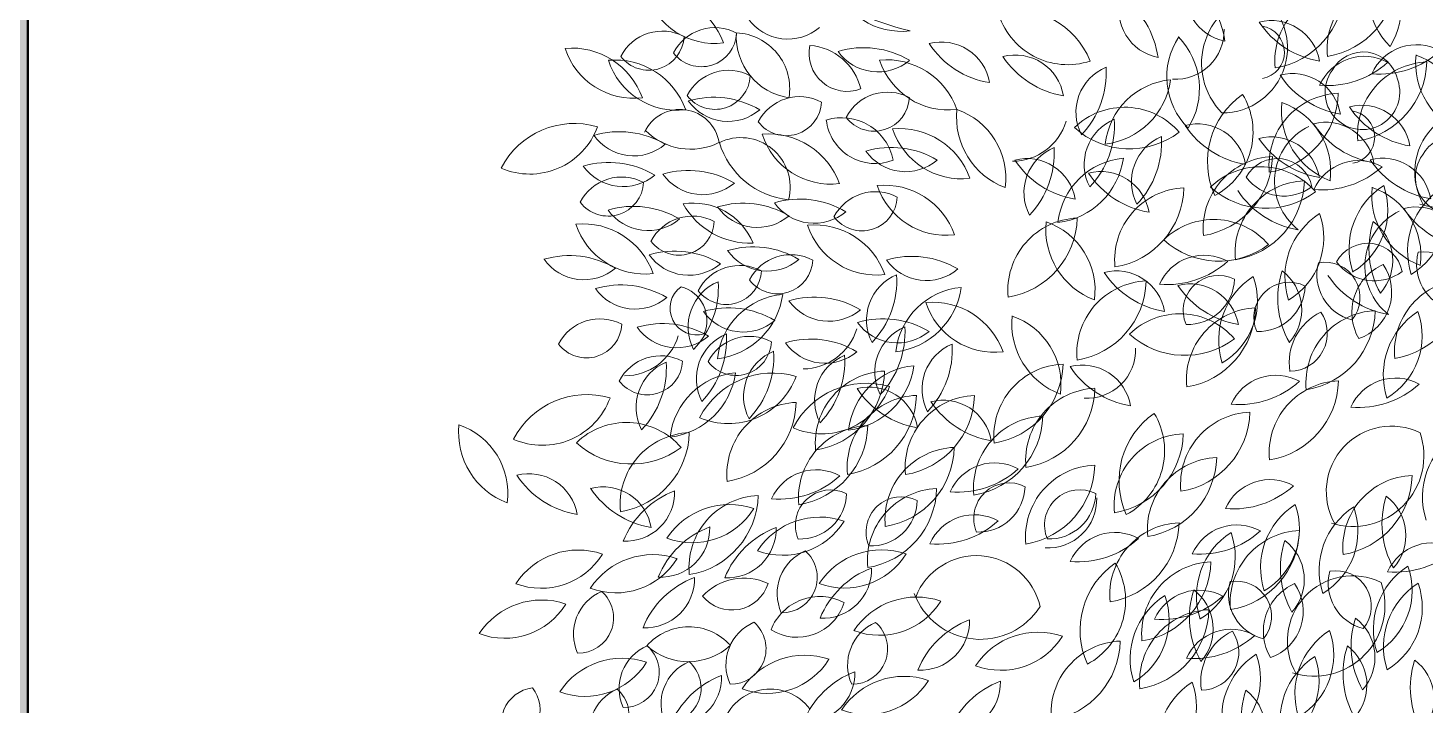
# Model space of a CAD drawing. Header units: millimetres. Extents: x -18002 to 19000, y -38859 to 21000.
# Drawn here: x -7500 to -6028, y 13211 to 13925 of the extents above; entities that cross this region are included whole.
import ezdxf

# ---------------------------------------------------------------- set-up
doc = ezdxf.new("R2010")
doc.units = ezdxf.units.MM
doc.layers.get('0').update_dxf_attribs({"lineweight": 25})
for name, color, linetype, lineweight in [('A Wall', 7, 'Continuous', 50), ('K-Hatch', 7, 'Continuous', 25), ('www.cadblocksfree.com', 7, 'Continuous', 5)]:
    doc.layers.add(name, color=color, linetype=linetype, lineweight=lineweight)

# ---------------------------------------------------------------- blocks, each defined once
blk = doc.blocks.new('A$C76BB5F72')
at = {"color": 58, "true_color": 0x4d6600}
for centre, major_axis, start_param, end_param in [((0.3862, 1.2516), (-0.4584, 0.3561), 1.200871, 1.995976), ((0.2341, 0.8284), (0.0047, 0.1421), 1.918314, 3.292644), ((0.7564, 0.7291), (0.0032, 0.096), 1.32478, 2.980013), ((0.5627, 0.6107), (0.0058, 0.1767), -1.40088, -0.577558), ((0.455, 0.5674), (0.0053, 0.1613), -1.152817, 0.232582), ((0.0104, 0.7671), (0.0032, 0.096), 2.222352, 3.877584), ((0.1589, 0.4774), (0.0058, 0.1767), -0.503255, 0.320067), ((0.3121, 0.5693), (0.0032, 0.096), -1.36802, 0.287213), ((0.4352, 0.76), (0.0058, 0.1767), 2.189529, 3.012851), ((0.1265, 0.6431), (0.0025, 0.0747), 1.395929, 3.540788), ((0.1871, 0.7026), (0.0032, 0.096), 2.222316, 3.877549), ((0.2036, 0.483), (0.0049, 0.1474), -1.194112, 0.121839), ((0.3257, 0.6739), (0.0047, 0.1421), 1.918249, 3.292578), ((1.0708, 0.7565), (0.0058, 0.1767), 3.087158, 3.91048), ((1.2718, 0.4844), (0.0047, 0.1418), 0.073281, 1.699241), ((1.1047, 0.6302), (0.0053, 0.1613), 3.335082, 4.720481), ((0.0335, 0.4666), (0.003, 0.0915), -0.454876, 1.128992), ((0.206, 0.4753), (0.003, 0.0915), -0.454944, 1.128925), ((0.1797, 0.5594), (0.0023, 0.0693), 2.257493, 4.699641), ((0.9963, 0.4301), (0.0053, 0.1613), 0.642311, 2.02771), ((0.7826, 0.4889), (0.0047, 0.1418), 3.663644, 5.289604), ((1.0977, 0.4228), (0.0047, 0.1418), 0.073281, 1.699241), ((0.9307, 0.5686), (0.0053, 0.1613), 3.335086, 4.720484), ((0.0071, 0.5506), (0.0023, 0.0693), 2.257561, 4.699709), ((0.4892, 0.5172), (0.0049, 0.1474), 1.498679, 2.81463), ((0.2963, 0.3982), (0.0047, 0.1421), 4.611082, 5.985411), ((1.3705, 0.4091), (0.0042, 0.1281), -0.420699, 2.130061), ((1.295, 0.4792), (0.0046, 0.139), 2.861645, 5.075292), ((0.1161, 0.4139), (0.0034, 0.1027), -1.34766, 0.33249), ((0.1815, 0.5229), (0.0032, 0.0963), 1.716104, 3.551932), ((0.2293, 0.3478), (0.0048, 0.1474), -1.194188, 0.121763), ((0.3514, 0.5387), (0.0047, 0.1421), 1.918242, 3.292571), ((-0.0823, 0.3803), (0.0032, 0.0971), 4.487022, 6.771688), ((0.0274, 0.5131), (0.0052, 0.1583), 1.893069, 3.074512), ((-0.0272, 0.3372), (0.0049, 0.1474), -1.194112, 0.121839), ((0.0949, 0.5282), (0.0047, 0.1421), 1.918247, 3.292576), ((0.2136, 0.2813), (0.0058, 0.1767), -0.503319, 0.320004), ((0.2418, 0.5066), (0.0032, 0.096), 2.222376, 3.877608), ((0.4803, 0.3403), (0.0032, 0.096), -1.368021, 0.287212), ((0.5703, 0.3692), (0.0032, 0.096), 0.427146, 2.082378), ((0.357, 0.4468), (0.0058, 0.1767), 3.984718, 4.80804), ((0.8013, 0.4443), (0.0053, 0.1613), 3.335082, 4.720481), ((0.6035, 0.531), (0.0058, 0.1767), 2.189533, 3.012855), ((0.6825, 0.2954), (0.0047, 0.1421), 0.123059, 1.497388), ((0.5235, 0.457), (0.0049, 0.1474), 3.293873, 4.609823), ((0.1991, 0.2367), (0.0049, 0.1474), -1.194118, 0.121833), ((1.031, 0.2509), (0.0047, 0.1418), 0.073223, 1.699183), ((0.864, 0.3967), (0.0053, 0.1613), 3.335082, 4.720481), ((0.0339, 0.1799), (0.0058, 0.1767), -0.503254, 0.320068), ((0.1823, 0.2797), (0.003, 0.0915), -0.454955, 1.128914), ((0.156, 0.3637), (0.0023, 0.0693), 2.257493, 4.699641), ((0.3212, 0.4276), (0.0047, 0.1421), 1.918246, 3.292575), ((0.7943, 0.237), (0.0047, 0.1418), 0.073281, 1.699241), ((1.2607, 0.2589), (0.0048, 0.1474), 0.601065, 1.917016), ((1.0473, 0.3355), (0.0047, 0.1421), 3.713445, 5.087775), ((1.3757, 0.2542), (0.0048, 0.1474), 0.601064, 1.917015), ((1.1624, 0.3308), (0.0047, 0.1421), 3.713473, 5.087802), ((-0.0778, 0.1718), (0.0058, 0.1767), -0.503319, 0.320004), ((-0.0496, 0.3971), (0.0032, 0.096), 2.222376, 3.877608), ((0.0621, 0.4052), (0.0032, 0.096), 2.222336, 3.877568), ((0.062, 0.1587), (0.0049, 0.1474), -1.194121, 0.121829), ((0.1841, 0.3496), (0.0047, 0.1421), 1.918248, 3.292578), ((0.5845, 0.1776), (0.0047, 0.1418), 0.073223, 1.699183), ((0.4175, 0.3233), (0.0053, 0.1613), 3.335082, 4.720481), ((0.6647, 0.2966), (0.0049, 0.1474), 1.498677, 2.814628), ((0.4718, 0.1775), (0.0047, 0.1421), 4.611083, 5.985412), ((-0.0583, 0.086), (0.0058, 0.1767), -0.503255, 0.320067), ((-0.0301, 0.3113), (0.0032, 0.096), 2.222352, 3.877584), ((0.0162, 0.1559), (0.003, 0.0915), -0.454945, 1.128924), ((0.2539, 0.0674), (0.0058, 0.1767), -0.503319, 0.320004), ((0.8283, 0.1503), (0.0032, 0.096), -0.470458, 1.184775), ((-0.0101, 0.2399), (0.0023, 0.0693), 2.2575, 4.699649), ((0.2821, 0.2927), (0.0032, 0.096), 2.222336, 3.877569), ((0.756, 0.3655), (0.0058, 0.1767), 3.087056, 3.910379), ((0.72, 0.054), (0.0047, 0.1418), 0.073281, 1.699241), ((0.5529, 0.1997), (0.0053, 0.1613), 3.335119, 4.720518), ((0.8566, 0.1375), (0.0023, 0.0693), -0.435294, 2.006854), ((0.7964, 0.2018), (0.003, 0.0915), 3.135462, 4.719331), ((0.9955, 0.124), (0.0023, 0.0693), -0.435267, 2.006881), ((0.0625, -0.0127), (0.0058, 0.1767), -0.503255, 0.320068), ((0.9353, 0.1882), (0.003, 0.0915), 3.135471, 4.71934), ((0.0907, 0.2126), (0.0032, 0.096), 2.222351, 3.877584), ((0.2944, 0.0067), (0.0049, 0.1474), -1.194122, 0.121829), ((0.4165, 0.1977), (0.0047, 0.1421), 1.918314, 3.292644), ((-0.192, -0.0524), (0.0032, 0.096), 0.427146, 2.082378), ((-0.4053, 0.0252), (0.0058, 0.1767), 3.984718, 4.80804), ((0.1588, -0.0387), (0.0032, 0.096), 0.427146, 2.082378), ((-0.0546, 0.039), (0.0058, 0.1767), 3.984718, 4.80804), ((0.2709, -0.1124), (0.0047, 0.1421), 0.123059, 1.497388), ((0.1119, 0.0491), (0.0049, 0.1474), 3.293873, 4.609823), ((0.3897, 0.0364), (0.0053, 0.1613), 3.335082, 4.720481), ((-0.0798, -0.1262), (0.0047, 0.1421), 0.123059, 1.497388), ((-0.2388, 0.0354), (0.0049, 0.1474), 3.293873, 4.609823), ((0.039, 0.0227), (0.0053, 0.1613), 3.335082, 4.720481), ((0.6194, -0.1569), (0.0047, 0.1418), 0.073223, 1.699183), ((0.4524, -0.0112), (0.0053, 0.1613), 3.335082, 4.720481), ((0.8969, 0.1297), (0.0058, 0.1767), 3.087158, 3.91048), ((1.0979, -0.1423), (0.0047, 0.1418), 0.073281, 1.699241), ((0.9309, 0.0034), (0.0053, 0.1613), 3.335082, 4.720481), ((0.032, -0.1846), (0.0047, 0.1418), 0.073281, 1.699241), ((0.2687, -0.1707), (0.0047, 0.1418), 0.073223, 1.699183), ((0.1017, -0.0249), (0.0053, 0.1613), 3.335082, 4.720481), ((0.3827, -0.1709), (0.0047, 0.1418), 0.073281, 1.699241), ((0.8225, -0.1967), (0.0053, 0.1613), 0.642311, 2.02771), ((0.6088, -0.1379), (0.0047, 0.1418), 3.663644, 5.289604), ((0.9239, -0.2039), (0.0047, 0.1418), 0.073281, 1.699241), ((0.7569, -0.0582), (0.0053, 0.1613), 3.335086, 4.720484), ((1.1966, -0.2177), (0.0042, 0.1281), -0.420699, 2.130061), ((-0.1778, -0.244), (0.0047, 0.1418), 0.073223, 1.699183), ((-0.3448, -0.0983), (0.0053, 0.1613), 3.335082, 4.720481), ((0.1729, -0.2303), (0.0047, 0.1418), 0.073223, 1.699183), ((0.0059, -0.0845), (0.0053, 0.1613), 3.335082, 4.720481), ((1.1212, -0.1476), (0.0046, 0.139), 2.861645, 5.075292), ((1.4049, -0.2285), (0.0049, 0.1474), 0.601095, 1.917046), ((0.4167, -0.2576), (0.0032, 0.096), -0.470458, 1.184775), ((0.066, -0.2713), (0.0032, 0.096), -0.470458, 1.184775), ((-0.0063, -0.0561), (0.0058, 0.1767), 3.087056, 3.910379), ((0.3444, -0.0424), (0.0058, 0.1767), 3.087056, 3.910379), ((1.2427, -0.3281), (0.0047, 0.1418), 0.07322, 1.69918), ((0.0943, -0.2841), (0.0023, 0.0693), -0.435294, 2.006854), ((0.3084, -0.3539), (0.0047, 0.1418), 0.073281, 1.699241), ((0.1413, -0.2081), (0.0053, 0.1613), 3.335119, 4.720518), ((0.445, -0.2703), (0.0023, 0.0693), -0.435294, 2.006854), ((0.3848, -0.2061), (0.003, 0.0915), 3.135462, 4.719331), ((0.584, -0.2839), (0.0023, 0.0693), -0.435267, 2.006881), ((-0.0423, -0.3676), (0.0047, 0.1418), 0.073281, 1.699241), ((-0.2094, -0.2219), (0.0053, 0.1613), 3.335119, 4.720518), ((0.0341, -0.2198), (0.003, 0.0915), 3.135462, 4.719331), ((0.2333, -0.2976), (0.0023, 0.0693), -0.435267, 2.006881), ((0.173, -0.2334), (0.003, 0.0915), 3.135471, 4.71934), ((0.5237, -0.2196), (0.003, 0.0915), 3.135471, 4.71934), ((1.0868, -0.3679), (0.0048, 0.1474), 0.601065, 1.917016), ((0.8735, -0.2913), (0.0047, 0.1421), 3.713445, 5.087775), ((1.3547, -0.2815), (0.0058, 0.1767), 1.291907, 2.11523), ((1.1288, -0.3041), (0.0032, 0.096), 4.017564, 5.672797), ((1.2019, -0.3726), (0.0048, 0.1474), 0.601064, 1.917015), ((0.9885, -0.296), (0.0047, 0.1421), 3.713473, 5.087802), ((0.8204, -0.1643), (0.0058, 0.1767), 3.087158, 3.91048), ((1.0214, -0.4364), (0.0047, 0.1418), 0.073281, 1.699241), ((0.8544, -0.2907), (0.0053, 0.1613), 3.335082, 4.720481), ((1.2768, -0.4148), (0.0032, 0.096), -0.470458, 1.184775), ((0.8474, -0.498), (0.0047, 0.1418), 0.073281, 1.699241), ((0.6803, -0.3523), (0.0053, 0.1613), 3.335086, 4.720484), ((1.2044, -0.1996), (0.0058, 0.1767), 3.087159, 3.910481), ((0.746, -0.4908), (0.0053, 0.1613), 0.642311, 2.02771), ((0.5322, -0.4319), (0.0047, 0.1418), 3.663644, 5.289604), ((1.1201, -0.5118), (0.0042, 0.1281), -0.420699, 2.130061), ((1.0447, -0.4416), (0.0046, 0.139), 2.861645, 5.075292), ((1.3283, -0.5226), (0.0049, 0.1474), 0.601095, 1.917046), ((1.115, -0.446), (0.0047, 0.1421), 3.713487, 5.087816), ((1.2782, -0.5755), (0.0058, 0.1767), 1.291907, 2.11523), ((1.0523, -0.5982), (0.0032, 0.096), 4.017564, 5.672797), ((1.0103, -0.662), (0.0048, 0.1474), 0.601065, 1.917016), ((0.797, -0.5854), (0.0047, 0.1421), 3.713445, 5.087775), ((1.1254, -0.6667), (0.0048, 0.1474), 0.601064, 1.917015), ((0.912, -0.5901), (0.0047, 0.1421), 3.713473, 5.087802), ((1.4104, -0.6034), (0.0058, 0.1767), 1.291906, 2.115229), ((1.1845, -0.626), (0.0032, 0.096), 4.017562, 5.672795)]:
    blk.add_ellipse(centre, major_axis=major_axis, ratio=1, start_param=start_param, end_param=end_param, dxfattribs=at)
at = {"color": 96, "true_color": 0x006600}
for centre, major_axis, start_param, end_param in [((1.2938, 0.7575), (0.0047, 0.1421), 1.020677, 2.395006), ((1.0684, 0.734), (0.0048, 0.1474), 4.191457, 5.507408), ((0.8876, 0.7614), (0.0032, 0.096), 1.324748, 2.97998), ((0.6939, 0.643), (0.0058, 0.1767), -1.400881, -0.577559), ((1.2118, 0.6505), (0.0047, 0.1418), 0.073281, 1.699241), ((1.0448, 0.7963), (0.0053, 0.1613), 3.335082, 4.720481), ((0.9624, 0.6237), (0.0046, 0.139), 0.168873, 2.38252), ((0.864, 0.6541), (0.0042, 0.1281), 3.169603, 5.720362), ((0.5599, 0.7627), (0.0047, 0.1418), 1.868396, 3.494357), ((-0.1334, 0.602), (0.003, 0.0915), -0.454951, 1.128917), ((-0.1597, 0.6861), (0.0023, 0.0693), 2.257493, 4.699641), ((0.0304, 0.6759), (0.004, 0.1215), 1.543736, 3.024312), ((-0.0956, 0.5739), (0.0036, 0.1094), 4.57796, 6.273232), ((0.8971, 0.5971), (0.0047, 0.1421), 1.020677, 2.395007), ((0.6716, 0.5735), (0.0048, 0.1474), 4.191454, 5.507405), ((1.2458, 0.5639), (0.0032, 0.096), -0.470463, 1.18477), ((0.0455, 0.5481), (0.0036, 0.1107), -1.308206, -0.038077), ((0.4571, 0.5437), (0.0032, 0.096), -1.368099, 0.287134), ((0.5803, 0.7344), (0.0058, 0.1767), 2.189533, 3.012855), ((1.1735, 0.7791), (0.0058, 0.1767), 3.087022, 3.910345), ((0.8151, 0.4086), (0.0032, 0.096), -1.368019, 0.287213), ((0.9382, 0.5993), (0.0058, 0.1767), 2.189496, 3.012818), ((0.9602, 0.383), (0.0032, 0.096), -1.36802, 0.287213), ((1.0833, 0.5737), (0.0058, 0.1767), 2.189533, 3.012855), ((0.9398, 0.2785), (0.0047, 0.1418), -0.824367, 0.801593), ((1.1317, 0.3362), (0.0032, 0.096), -0.470462, 1.184771), ((1.0594, 0.5514), (0.0058, 0.1767), 3.087024, 3.910347), ((0.6273, 0.3827), (0.0053, 0.1613), 3.335141, 4.720539), ((0.6559, 0.1196), (0.0032, 0.096), -1.3681, 0.287133), ((0.779, 0.3104), (0.0058, 0.1767), 2.189529, 3.012851), ((0.8009, 0.094), (0.0032, 0.096), -1.368017, 0.287216), ((0.9241, 0.2848), (0.0058, 0.1767), 2.189533, 3.012855), ((0.1974, -0.0553), (0.0058, 0.1767), -0.503254, 0.320068), ((0.2256, 0.17), (0.0032, 0.096), 2.222352, 3.877584), ((0.5978, 0.1115), (0.0049, 0.1474), 1.498683, 2.814634), ((0.4049, -0.0076), (0.0047, 0.1421), 4.611084, 5.985413), ((0.7904, 0.211), (0.0053, 0.1613), 2.437518, 3.822917), ((0.5889, -0.0655), (0.0032, 0.096), -1.368021, 0.287212), ((0.7121, 0.1252), (0.0058, 0.1767), 2.189529, 3.012851), ((-0.135, -0.0389), (0.0053, 0.1613), 3.335141, 4.720539), ((0.2157, -0.0252), (0.0053, 0.1613), 3.335141, 4.720539), ((0.3154, -0.1344), (0.0032, 0.096), -1.36802, 0.287213), ((0.4386, 0.0564), (0.0058, 0.1767), 2.189529, 3.012851), ((0.9579, -0.2906), (0.0032, 0.096), -0.470462, 1.184771), ((0.8856, -0.0754), (0.0058, 0.1767), 3.087024, 3.910347), ((0.8814, -0.5847), (0.0032, 0.096), -0.470462, 1.184771), ((0.809, -0.3695), (0.0058, 0.1767), 3.087024, 3.910347)]:
    blk.add_ellipse(centre, major_axis=major_axis, ratio=1, start_param=start_param, end_param=end_param, dxfattribs=at)
at = {"color": 98, "true_color": 0x004700}
for centre, major_axis, start_param, end_param in [((1.1091, 0.628), (0.0047, 0.1418), 0.073278, 1.699238), ((0.9421, 0.7737), (0.0053, 0.1613), 3.335148, 4.720547), ((-0.2367, 0.5952), (0.003, 0.0915), -0.454876, 1.128992), ((0.7716, 0.688), (0.0032, 0.096), 3.120001, 4.775234), ((0.9607, 0.6115), (0.0032, 0.096), -1.368021, 0.287212), ((1.0838, 0.8022), (0.0058, 0.1767), 2.189529, 3.012851), ((0.9339, 0.645), (0.0017, 0.0522), 3.350521, 6.159543), ((-0.2631, 0.6792), (0.0023, 0.0693), 2.257561, 4.699709), ((-0.4146, 0.506), (0.0049, 0.1474), -1.194122, 0.121829), ((-0.2924, 0.6969), (0.0047, 0.1421), 1.918249, 3.292578), ((-0.3295, 0.4825), (0.0049, 0.1474), -1.19412, 0.121831), ((1.1431, 0.5413), (0.0032, 0.096), -0.470464, 1.184769), ((1.1409, 0.5765), (0.0023, 0.0693), -1.332882, 1.109267), ((1.3915, 0.6244), (0.0049, 0.1474), 1.498677, 2.814628), ((1.1986, 0.5053), (0.0047, 0.1421), 4.611083, 5.985412), ((-0.2073, 0.6734), (0.0047, 0.1421), 1.918249, 3.292578), ((-0.1065, 0.5182), (0.003, 0.0915), -0.454955, 1.128914), ((0.6725, 0.5272), (0.0032, 0.096), 0.427146, 2.082378), ((0.4592, 0.6048), (0.0058, 0.1767), 3.984718, 4.80804), ((1.0016, 0.5075), (0.0032, 0.096), -1.36802, 0.287213), ((1.1395, 0.5666), (-0.0731, 0.0066), -0.533206, 3.564936), ((-0.1329, 0.6023), (0.0023, 0.0693), 2.2575, 4.699649), ((0.6164, 0.611), (0.0048, 0.1474), 3.293839, 4.60979), ((0.7754, 0.4495), (0.0047, 0.1421), 0.123091, 1.49742), ((1.1248, 0.6983), (0.0058, 0.1767), 2.189497, 3.012819), ((-0.1353, 0.38), (0.0058, 0.1767), -0.503255, 0.320067), ((-0.1072, 0.6053), (0.0032, 0.096), 2.222352, 3.877584), ((-0.2014, 0.4557), (0.0025, 0.0772), -1.383745, 1.168661), ((1.1278, 0.5309), (0.0048, 0.1474), 1.498638, 2.814589), ((0.9349, 0.4118), (0.0047, 0.1421), 4.611055, 5.985384), ((1.1381, 0.445), (0.0032, 0.096), -1.368021, 0.287212), ((1.2612, 0.6357), (0.0058, 0.1767), 2.189529, 3.012851), ((1.1113, 0.4785), (0.0017, 0.0522), 3.350521, 6.159543), ((-0.4097, 0.3439), (0.0053, 0.1613), -0.255246, 1.130153), ((-0.4969, 0.5477), (0.0047, 0.1418), 2.766041, 4.392001), ((-0.3211, 0.3124), (0.0058, 0.1767), -0.503298, 0.320024), ((0.4511, 0.5417), (0.0036, 0.1107), 3.179686, 4.449815), ((0.6887, 0.4248), (0.0032, 0.096), 0.427221, 2.082454), ((0.4753, 0.5024), (0.0058, 0.1767), 3.984673, 4.807996), ((1.087, 0.3915), (0.0737, 0.0949), 1.113272, 3.142095), ((1.0675, 0.4117), (0.0032, 0.096), -1.36802, 0.287213), ((1.1907, 0.6024), (0.0058, 0.1767), 2.189527, 3.01285), ((-0.2929, 0.5377), (0.0032, 0.096), 2.222351, 3.877584), ((-0.1807, 0.5811), (0.0042, 0.1263), 2.391335, 3.630097), ((1.3183, 0.41), (0.0023, 0.0693), -1.332882, 1.109267), ((0.9723, 0.367), (0.0023, 0.0693), -1.332875, 1.109274), ((1.179, 0.341), (0.0032, 0.096), -1.36802, 0.287213), ((1.3169, 0.4001), (-0.0731, 0.0066), -0.533206, 3.564936), ((-0.3417, 0.2519), (0.0058, 0.1767), -0.503255, 0.320068), ((-0.3135, 0.4772), (0.0032, 0.096), 2.222352, 3.877584), ((-0.1852, 0.2361), (0.0058, 0.1767), -0.503255, 0.320067), ((1.3022, 0.5318), (0.0058, 0.1767), 2.189497, 3.012819), ((-0.3164, 0.3085), (0.003, 0.0915), -0.454959, 1.12891), ((-0.3428, 0.3926), (0.0023, 0.0693), 2.257493, 4.699641), ((-0.157, 0.4614), (0.0032, 0.096), 2.222338, 3.877571), ((0.985, 0.4541), (0.003, 0.0915), 2.237867, 3.821736), ((1.0417, 0.4711), (0.0058, 0.1767), 2.189533, 3.012855), ((1.3052, 0.3644), (0.0048, 0.1474), 1.498638, 2.814589), ((1.1123, 0.2453), (0.0047, 0.1421), 4.611055, 5.985384), ((-0.2931, 0.1656), (0.0058, 0.1767), -0.503318, 0.320004), ((-0.2649, 0.3909), (0.0032, 0.096), 2.222375, 3.877608), ((-0.1753, 0.2223), (0.0042, 0.1264), -1.148854, 0.194093), ((-0.0639, 0.4213), (0.005, 0.1511), 2.116754, 3.211628), ((1.2644, 0.225), (0.0737, 0.0949), 1.113272, 3.142095), ((1.245, 0.2452), (0.0032, 0.096), -1.36802, 0.287213), ((1.3681, 0.4359), (0.0058, 0.1767), 2.189527, 3.01285), ((-0.3933, 0.1607), (0.0048, 0.1474), -1.194186, 0.121765), ((-0.2712, 0.3516), (0.0047, 0.1421), 1.918249, 3.292578), ((-0.1774, 0.2317), (0.003, 0.0915), -0.454876, 1.128993), ((-0.2037, 0.3158), (0.0023, 0.0693), 2.257561, 4.699709), ((1.1346, 0.2038), (0.0048, 0.1474), 0.601065, 1.917016), ((0.9212, 0.2804), (0.0047, 0.1421), 3.713477, 5.087806), ((1.329, 0.2584), (0.0058, 0.1767), 1.291936, 2.115259), ((1.103, 0.2358), (0.0032, 0.096), 4.017596, 5.672829), ((-0.419, 0.0689), (0.0058, 0.1767), -0.503318, 0.320004), ((-0.2123, 0.0777), (0.0058, 0.1767), -0.503318, 0.320004), ((-0.1841, 0.303), (0.0032, 0.096), 2.222378, 3.877611), ((1.1497, 0.2005), (0.0023, 0.0693), -1.332875, 1.109274), ((1.3375, 0.2283), (0.003, 0.0915), 1.340306, 2.924175), ((1.2615, 0.1839), (0.0023, 0.0693), 4.052715, 6.494864), ((-0.3908, 0.2942), (0.0032, 0.096), 2.222352, 3.877584), ((-0.0845, 0.1348), (0.003, 0.0915), -0.454944, 1.128925), ((1.1415, 0.2079), (0.003, 0.0915), 1.340229, 2.924098), ((1.0654, 0.1634), (0.0023, 0.0693), 4.052729, 6.494878), ((1.1624, 0.2876), (0.003, 0.0915), 2.237867, 3.821736), ((1.2214, 0.1339), (0.0034, 0.1027), 0.447466, 2.127616), ((1.1006, 0.1734), (0.0032, 0.0963), 3.511213, 5.34704), ((-0.318, 0.0112), (0.0058, 0.1767), -0.503319, 0.320004), ((-0.0898, 0.1056), (0.0032, 0.096), 0.427146, 2.082378), ((-0.3031, 0.1832), (0.0058, 0.1767), 3.984718, 4.80804), ((-0.1109, 0.2189), (0.0023, 0.0693), 2.257501, 4.69965), ((0.2609, 0.1193), (0.0032, 0.096), 0.427146, 2.082378), ((0.0476, 0.1969), (0.0058, 0.1767), 3.984718, 4.80804), ((1.0044, 0.0801), (0.0048, 0.1474), 0.601066, 1.917017), ((0.791, 0.1567), (0.0047, 0.1421), 3.713445, 5.087775), ((1.15, 0.1615), (0.0058, 0.1767), 1.291936, 2.115258), ((0.9241, 0.1388), (0.0032, 0.096), 4.017596, 5.672829), ((1.2191, 0.3045), (0.0058, 0.1767), 2.189533, 3.012855), ((1.3444, 0.0572), (0.0047, 0.1418), 0.07322, 1.69918), ((1.1774, 0.2029), (0.0053, 0.1613), 3.335086, 4.720484), ((-0.2898, 0.2365), (0.0032, 0.096), 2.222376, 3.877608), ((-0.1691, 0.142), (0.0017, 0.0522), 0.65756, 3.466582), ((-0.2172, 0.1182), (0.0022, 0.0684), 4.351572, 6.05563), ((-0.1459, 0.1894), (0.0048, 0.1474), 3.293839, 4.60979), ((0.0131, 0.0279), (0.0047, 0.1421), 0.123091, 1.49742), ((0.2048, 0.2031), (0.0048, 0.1474), 3.293839, 4.60979), ((0.3638, 0.0416), (0.0047, 0.1421), 0.123091, 1.49742), ((-0.1058, -0.0338), (0.0058, 0.1767), -0.503318, 0.320004), ((0.9353, 0.0012), (0.0047, 0.1418), 0.073278, 1.699238), ((0.7682, 0.1469), (0.0053, 0.1613), 3.335148, 4.720547), ((1.1703, -0.0044), (0.0047, 0.1418), 0.073281, 1.699241), ((1.0033, 0.1413), (0.0053, 0.1613), 3.335119, 4.720518), ((-0.359, 0.0298), (0.003, 0.0915), -0.454951, 1.128918), ((-0.3854, 0.1139), (0.0023, 0.0693), 2.257555, 4.699704), ((-0.236, -0.0647), (0.0058, 0.1767), -0.503255, 0.320068), ((-0.0776, 0.1915), (0.0032, 0.096), 2.222376, 3.877608), ((1.1063, 0.0351), (0.0036, 0.1107), 0.486892, 1.757021), ((0.9957, 0.093), (0.0025, 0.0747), 3.191166, 5.336025), ((1.328, 0.0112), (0.0048, 0.1474), 0.601065, 1.917016), ((1.1147, 0.0878), (0.0047, 0.1421), 3.713445, 5.087775), ((-0.3112, 0.1201), (0.0036, 0.1107), 3.179686, 4.449815), ((-0.2078, 0.1606), (0.0032, 0.096), 2.222354, 3.877587), ((-0.0736, 0.0032), (0.0032, 0.096), 0.427221, 2.082454), ((-0.287, 0.0808), (0.0058, 0.1767), 3.984673, 4.807996), ((-0.0651, -0.0046), (0.003, 0.0915), -0.454945, 1.128924), ((0.0396, 0.1338), (0.0036, 0.1107), 3.179686, 4.449815), ((0.2771, 0.0169), (0.0032, 0.096), 0.427221, 2.082454), ((0.0637, 0.0945), (0.0058, 0.1767), 3.984673, 4.807996), ((-0.0915, 0.0795), (0.0023, 0.0693), 2.257556, 4.699705), ((0.5977, 0.0612), (0.0032, 0.096), 3.120001, 4.775234), ((-0.2397, -0.0427), (0.003, 0.0915), -0.454945, 1.128923), ((-0.2661, 0.0413), (0.0023, 0.0693), 2.257505, 4.699654), ((-0.0195, -0.1465), (0.0053, 0.1613), -0.255246, 1.130152), ((-0.1067, 0.0573), (0.0047, 0.1418), 2.766041, 4.392001), ((0.1641, -0.1665), (0.0053, 0.1613), -0.255246, 1.130152), ((0.9693, -0.0855), (0.0032, 0.096), -0.470464, 1.184769), ((1.2044, -0.0911), (0.0032, 0.096), -0.470458, 1.184775), ((-0.3851, -0.1889), (0.0053, 0.1613), -0.255246, 1.130152), ((0.0768, 0.0373), (0.0047, 0.1418), 2.766041, 4.392001), ((0.1704, -0.1088), (0.0032, 0.096), -1.36802, 0.287213), ((0.2935, 0.082), (0.0058, 0.1767), 2.189497, 3.012819), ((1.132, 0.1241), (0.0058, 0.1767), 3.087058, 3.91038), ((-0.4724, 0.0148), (0.0047, 0.1418), 2.766041, 4.392001), ((-0.3068, -0.2241), (0.0047, 0.1418), -0.824365, 0.801595), ((0.517, -0.2114), (0.0047, 0.1418), 0.073251, 1.699212), ((0.35, -0.0657), (0.0053, 0.1613), 3.335119, 4.720518), ((-0.4895, -0.1021), (0.0049, 0.1474), 1.498683, 2.814634), ((-0.6824, -0.2212), (0.0047, 0.1421), 4.611078, 5.985407), ((0.7931, -0.2462), (0.0047, 0.1418), 0.073278, 1.699238), ((0.6261, -0.1004), (0.0053, 0.1613), 3.335148, 4.720547), ((-0.297, -0.0026), (0.0053, 0.1613), 2.437543, 3.822942), ((0.343, -0.273), (0.0047, 0.1418), 0.073251, 1.699212), ((0.176, -0.1273), (0.0053, 0.1613), 3.335141, 4.720539), ((0.8587, -0.2929), (0.0047, 0.1418), 0.073278, 1.699238), ((0.6917, -0.1471), (0.0053, 0.1613), 3.335148, 4.720547), ((-0.4984, -0.2791), (0.0032, 0.096), -1.368098, 0.287135), ((-0.3752, -0.0883), (0.0058, 0.1767), 2.189494, 3.012816), ((0.619, -0.3078), (0.0047, 0.1418), 0.07322, 1.69918), ((0.452, -0.162), (0.0053, 0.1613), 3.335119, 4.720518), ((1.0757, -0.1824), (0.0053, 0.1613), 3.335082, 4.720481), ((-0.3533, -0.3047), (0.0032, 0.096), -1.368021, 0.287212), ((-0.2302, -0.1139), (0.0058, 0.1767), 2.189529, 3.012851), ((-0.3083, -0.2195), (0.0032, 0.096), 3.119911, 4.775143), ((-0.1497, -0.382), (0.0058, 0.1767), 0.394351, 1.217673), ((-0.1045, -0.391), (0.0049, 0.1474), -0.296499, 1.019452), ((0.5212, -0.2329), (0.0032, 0.096), 3.120001, 4.775234), ((-0.1777, -0.1765), (0.0047, 0.1421), 2.815854, 4.190183), ((0.0734, -0.4157), (0.0048, 0.1474), -0.296562, 1.019389), ((0.377, -0.3597), (0.0032, 0.096), -0.470385, 1.184848), ((-0.2394, -0.2903), (0.0032, 0.096), 3.119906, 4.775139), ((-0.0808, -0.4529), (0.0058, 0.1767), 0.394351, 1.217673), ((-0.1087, -0.2916), (0.0032, 0.096), 3.120001, 4.775234), ((0.0499, -0.4541), (0.0058, 0.1767), 0.394251, 1.217573), ((0.0002, -0.2011), (0.0047, 0.1421), 2.815852, 4.190181), ((0.3047, -0.1445), (0.0058, 0.1767), 3.087157, 3.91048), ((0.6531, -0.3944), (0.0032, 0.096), -0.470462, 1.184771), ((0.7847, -0.4211), (0.0047, 0.1418), 0.073278, 1.699238), ((0.6177, -0.2754), (0.0053, 0.1613), 3.335082, 4.720481), ((0.9607, -0.423), (0.0048, 0.1474), 0.601065, 1.917016), ((0.8928, -0.3796), (0.0032, 0.096), -0.470464, 1.184769), ((0.7474, -0.3464), (0.0047, 0.1421), 3.713477, 5.087806), ((-0.4016, -0.4804), (0.0049, 0.1474), -0.296499, 1.019452), ((-0.2551, -0.4895), (0.0048, 0.1474), -0.296562, 1.019389), ((0.1951, -0.4799), (0.0048, 0.1474), -0.296562, 1.019389), ((0.5807, -0.1792), (0.0058, 0.1767), 3.087023, 3.910345), ((1.1551, -0.3684), (0.0058, 0.1767), 1.291936, 2.115259), ((0.9292, -0.391), (0.0032, 0.096), 4.017596, 5.672829), ((-0.4747, -0.2659), (0.0047, 0.1421), 2.815854, 4.190183), ((-0.3282, -0.2749), (0.0047, 0.1421), 2.815854, 4.190183), ((0.0808, -0.4185), (0.003, 0.0915), 0.442628, 2.026496), ((-0.0013, -0.3868), (0.0023, 0.0693), 3.155107, 5.597256), ((0.1219, -0.2654), (0.0047, 0.1421), 2.815854, 4.190183), ((0.3809, -0.4721), (0.0042, 0.1281), -1.318305, 1.232454), ((-0.0761, -0.4987), (0.0036, 0.1107), -0.410679, 0.85945), ((0.0787, -0.3711), (0.0032, 0.096), 3.119942, 4.775175), ((0.2373, -0.5336), (0.0058, 0.1767), 0.394251, 1.217573), ((1.1637, -0.3985), (0.003, 0.0915), 1.340306, 2.924175), ((1.0876, -0.4429), (0.0023, 0.0693), 4.052715, 6.494864), ((1.3084, -0.4889), (0.0048, 0.1474), 0.601065, 1.917016), ((1.0951, -0.4123), (0.0047, 0.1421), 3.713473, 5.087802), ((-0.2693, -0.3896), (0.0032, 0.096), 3.119911, 4.775143), ((-0.1107, -0.5521), (0.0058, 0.1767), 0.394351, 1.217673), ((-0.0999, -0.3761), (0.0025, 0.0747), 2.293588, 4.438447), ((0.2631, -0.5728), (0.0048, 0.1474), -0.296562, 1.019389), ((0.8187, -0.5078), (0.0032, 0.096), -0.470468, 1.184765), ((0.9762, -0.4653), (0.0058, 0.1767), 1.291936, 2.115258), ((0.7502, -0.4879), (0.0032, 0.096), 4.017596, 5.672829), ((0.9676, -0.4189), (0.003, 0.0915), 1.340229, 2.924098), ((0.8916, -0.4633), (0.0023, 0.0693), 4.052729, 6.494878), ((1.0475, -0.4929), (0.0034, 0.1027), 0.447466, 2.127616), ((0.9267, -0.4534), (0.0032, 0.0963), 3.511213, 5.34704), ((-0.4736, -0.5786), (0.0049, 0.1474), -0.296497, 1.019454), ((-0.5468, -0.3641), (0.0047, 0.1421), 2.815912, 4.190241), ((-0.3195, -0.4981), (0.003, 0.0915), 0.44266, 2.026529), ((-0.4017, -0.4663), (0.0023, 0.0693), 3.155015, 5.597163), ((0.0728, -0.5271), (0.0034, 0.1027), -0.450109, 1.230041), ((0.0284, -0.408), (0.0032, 0.0963), 2.613669, 4.449497), ((0.19, -0.3582), (0.0047, 0.1421), 2.815854, 4.190183), ((0.3887, -0.3694), (0.0046, 0.139), 1.964085, 4.177731), ((0.8305, -0.5467), (0.0048, 0.1474), 0.601066, 1.917017), ((0.6172, -0.4701), (0.0047, 0.1421), 3.713445, 5.087775), ((0.7464, -0.2926), (0.0058, 0.1767), 3.087023, 3.910345), ((0.8433, -0.592), (0.0047, 0.1418), 0.07322, 1.69918), ((0.6763, -0.4463), (0.0053, 0.1613), 3.335086, 4.720484), ((-0.1843, -0.593), (0.0036, 0.1093), -0.8076, 0.887672), ((-0.0199, -0.5589), (0.003, 0.0915), 0.442665, 2.026534), ((-0.102, -0.5271), (0.0023, 0.0693), 3.155107, 5.597256), ((0.2191, -0.5591), (0.003, 0.0915), 0.44266, 2.026529), ((0.1369, -0.5273), (0.0023, 0.0693), 3.155107, 5.597256), ((0.2711, -0.4729), (0.0032, 0.096), 3.119942, 4.775174), ((0.4296, -0.6354), (0.0058, 0.1767), 0.394251, 1.217574), ((0.5023, -0.6417), (0.0049, 0.1474), -0.296502, 1.019449), ((0.9325, -0.5916), (0.0036, 0.1107), 0.486892, 1.757021), ((0.8218, -0.5338), (0.0025, 0.0747), 3.191166, 5.336025), ((1.1542, -0.6156), (0.0048, 0.1474), 0.601065, 1.917016), ((0.9409, -0.539), (0.0047, 0.1421), 3.713445, 5.087775), ((1.294, -0.5211), (0.0058, 0.1767), 1.29191, 2.115232), ((1.0681, -0.5437), (0.0032, 0.096), 4.017564, 5.672796), ((-0.2298, -0.6049), (0.003, 0.0915), 0.442665, 2.026534), ((-0.312, -0.5731), (0.0023, 0.0693), 3.155104, 5.597253), ((-0.1854, -0.4308), (0.004, 0.1215), 2.441333, 3.921909), ((0.4292, -0.4271), (0.0047, 0.1421), 2.815912, 4.190241), ((0.6693, -0.6536), (0.0047, 0.1418), 0.073278, 1.699238), ((0.5022, -0.5079), (0.0053, 0.1613), 3.335148, 4.720547), ((-0.3151, -0.6929), (0.0048, 0.1474), -0.296562, 1.019389), ((0.0434, -0.687), (0.0049, 0.1474), -0.296499, 1.019452), ((-0.0298, -0.4725), (0.0047, 0.1421), 2.815852, 4.190181), ((-0.3882, -0.4784), (0.0047, 0.1421), 2.815852, 4.190181), ((-0.1476, -0.6362), (0.003, 0.0915), 0.442661, 2.02653), ((-0.2297, -0.6044), (0.0023, 0.0693), 3.155107, 5.597256), ((0.0459, -0.5748), (0.0032, 0.096), 3.11991, 4.775143), ((0.2045, -0.7374), (0.0058, 0.1767), 0.394351, 1.217674), ((0.2386, -0.7286), (0.0048, 0.1474), -0.296569, 1.019382), ((-0.483, -0.6731), (0.0023, 0.0699), 0.156249, 2.28705), ((-0.5478, -0.6471), (0.0023, 0.071), 3.324162, 5.402227), ((-0.216, -0.5824), (0.0032, 0.096), 3.11991, 4.775143), ((-0.0575, -0.7449), (0.0058, 0.1767), 0.394351, 1.217673), ((-0.0247, -0.7032), (0.0032, 0.0971), -0.898595, 1.386071), ((0.1655, -0.5141), (0.0047, 0.1421), 2.815854, 4.190183), ((0.3318, -0.5936), (0.0032, 0.096), 3.120001, 4.775234), ((0.4903, -0.7561), (0.0058, 0.1767), 0.394351, 1.217673), ((0.8842, -0.7171), (0.0048, 0.1474), 0.601065, 1.917016), ((0.6709, -0.6405), (0.0047, 0.1421), 3.713477, 5.087806), ((-0.2889, -0.69), (0.003, 0.0915), 0.442665, 2.026534), ((-0.3711, -0.6582), (0.0023, 0.0693), 3.155107, 5.597256), ((1.0786, -0.6624), (0.0058, 0.1767), 1.291936, 2.115259), ((0.8527, -0.6851), (0.0032, 0.096), 4.017596, 5.672829)]:
    blk.add_ellipse(centre, major_axis=major_axis, ratio=1, start_param=start_param, end_param=end_param, dxfattribs=at)
at = {"color": 96, "linetype": 'Continuous', "true_color": 0x006b00}
for centre, major_axis, start_param, end_param in [((-0.2553, 0.6138), (0.0049, 0.1474), -1.194122, 0.121829), ((-0.1332, 0.8047), (0.0047, 0.1421), 1.918314, 3.292644)]:
    blk.add_ellipse(centre, major_axis=major_axis, ratio=1, start_param=start_param, end_param=end_param, dxfattribs=at)
at = {"color": 66, "true_color": 0x638500}
for centre, major_axis, start_param, end_param in [((0.672, 0.3953), (0.0047, 0.1418), -0.824341, 0.80162), ((0.6818, 0.6167), (0.0053, 0.1613), 2.437516, 3.822915), ((0.7815, 0.3908), (0.0032, 0.096), 0.427147, 2.08238), ((0.5681, 0.4685), (0.0058, 0.1767), 3.984724, 4.808046), ((0.9683, 0.2986), (0.0047, 0.1418), 0.073281, 1.699241), ((0.6254, 0.3147), (0.0032, 0.096), -1.36802, 0.287213), ((0.7486, 0.5054), (0.0058, 0.1767), 2.189529, 3.012851), ((0.9496, 0.4999), (0.0053, 0.1613), 2.437542, 3.822941), ((0.8475, 0.1747), (0.0047, 0.1418), -0.824375, 0.801585), ((0.8573, 0.3961), (0.0053, 0.1613), 2.437516, 3.822915), ((0.7805, -0.0105), (0.0047, 0.1418), -0.824338, 0.801622), ((0.0556, -0.0952), (0.0058, 0.1767), -0.503255, 0.320067), ((0.0192, -0.0308), (0.0032, 0.096), 0.427147, 2.08238), ((-0.1942, 0.0469), (0.0058, 0.1767), 3.984724, 4.808046), ((0.0838, 0.1301), (0.0032, 0.096), 2.222351, 3.877584), ((0.3699, -0.017), (0.0032, 0.096), 0.427147, 2.08238), ((0.1566, 0.0606), (0.0058, 0.1767), 3.984724, 4.808046), ((0.5568, -0.1093), (0.0047, 0.1418), 0.073281, 1.699241), ((0.206, -0.123), (0.0047, 0.1418), 0.073281, 1.699241)]:
    blk.add_ellipse(centre, major_axis=major_axis, ratio=1, start_param=start_param, end_param=end_param, dxfattribs=at)

msp = doc.modelspace()

# ---------------------------------------------------------------- hatches: boundary and pattern name
at = {"layer": 'K-Hatch', "linetype": 'Continuous'}
h = msp.add_hatch(color=256, dxfattribs=at)
h.dxf.hatch_style = 1
h.paths.add_polyline_path([(-14500, 8000), (-7500, 8000), (-7500, 18000), (-14500, 18000)])
h.paths.add_polyline_path([(-14300, 17800), (-7700, 17800), (-7700, 8200), (-14300, 8200)], flags=16)

# ---------------------------------------------------------------- linework, layer by layer
at = {"layer": 'A Wall', "linetype": 'Continuous'}
msp.add_line((-7500, 18000), (-7500, 8000), dxfattribs=at)

# ---------------------------------------------------------------- block references
at = {"layer": 'www.cadblocksfree.com', "color": 55, "true_color": 0x9db536, "xscale": 536.0887061872047, "yscale": 536.0887061872047, "zscale": 536.0887061872047}
msp.add_blockref('A$C76BB5F72', (-6704.8, 13553), dxfattribs=at)

doc.saveas('drawing.dxf')
